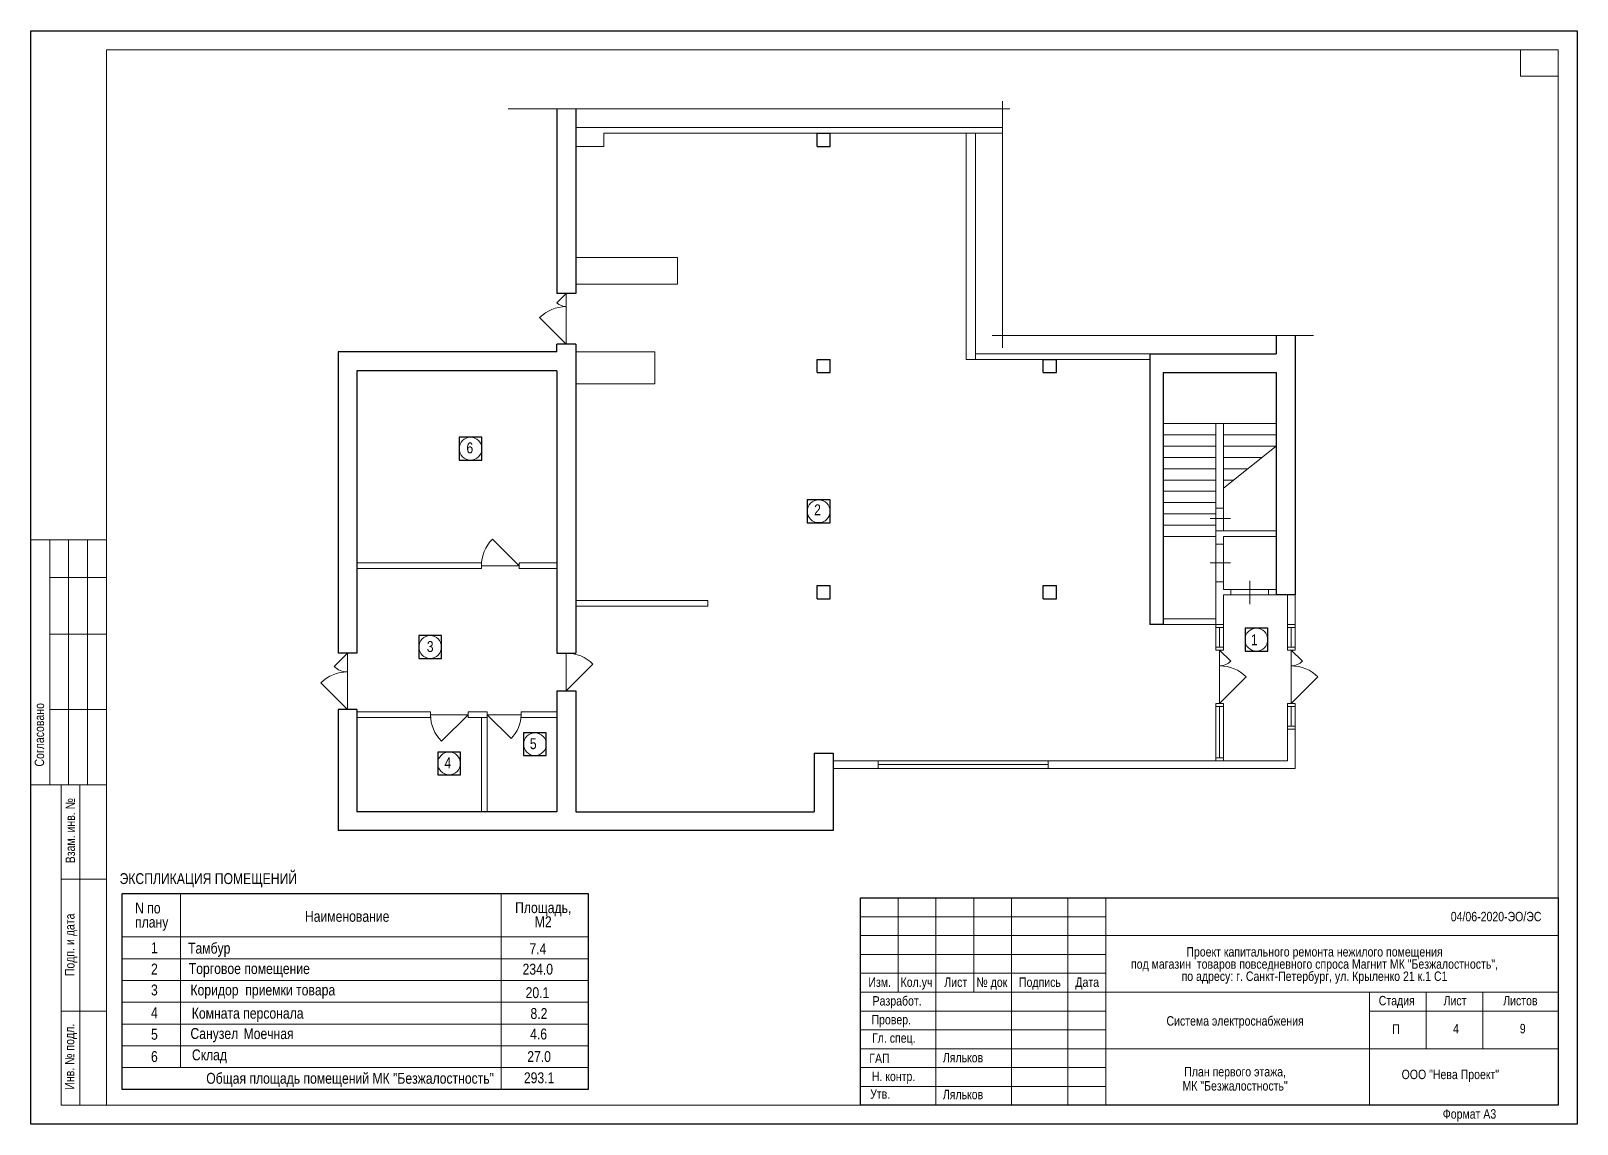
# Model space of a CAD drawing. Header units: metres. Extents: x 0 to 41, y 0 to 29.
import ezdxf
from ezdxf.enums import TextEntityAlignment as Align

# ---------------------------------------------------------------- set-up
doc = ezdxf.new("R2010")
doc.units = ezdxf.units.M
doc.header["$MEASUREMENT"] = 0
for name, color, linetype in [('YOLO_FRAME', 1, 'Continuous'), ('YOLO_STAMP', 1, 'Continuous'), ('YOLO_TABLE', 1, 'Continuous')]:
    doc.layers.add(name, color=color, linetype=linetype)
doc.styles.add('Style-Arial', font='arial.ttf')

msp = doc.modelspace()

# ---------------------------------------------------------------- linework, layer by layer
at = {"color": 7, "linetype": 'Continuous', "lineweight": 0}
for p, q in [((0, 29), (41, 29)), ((0, 0), (0, 29)), ((41, 29), (41, 0)), ((25.761, 27.138), (25.761, 20.594)), ((25.96, 26.936), (12.652, 26.936)), ((14.196, 22.036), (13.948, 21.789)), ((14.196, 22.036), (14.196, 20.686)), ((13.489, 21.393), (14.196, 20.686)), ((34.012, 20.919), (25.489, 20.919)), ((30.021, 18.586), (33.021, 18.586)), ((30.021, 18.286), (31.421, 18.286)), ((31.621, 18.286), (33.021, 18.286)), ((30.021, 17.986), (31.421, 17.986)), ((30.021, 17.686), (31.421, 17.686)), ((33.021, 17.986), (31.621, 16.868)), ((31.621, 17.986), (33.021, 17.986)), ((31.621, 17.686), (32.645, 17.686)), ((30.021, 17.386), (31.421, 17.386)), ((31.621, 17.386), (32.269, 17.386)), ((30.021, 17.086), (31.421, 17.086)), ((31.621, 17.086), (31.893, 17.086)), ((30.021, 16.786), (31.421, 16.786)), ((30.021, 16.486), (31.421, 16.486)), ((30.021, 16.186), (31.421, 16.186)), ((31.268, 16.069), (31.812, 16.069)), ((31.421, 16.336), (31.421, 15.736)), ((31.621, 16.336), (31.621, 15.736)), ((30.021, 15.886), (31.421, 15.886)), ((30.021, 15.586), (31.421, 15.586)), ((12.946, 14.811), (12.239, 15.518)), ((31.421, 14.386), (31.421, 15.386)), ((31.621, 15.386), (31.621, 14.386)), ((11.946, 14.811), (12.946, 14.811)), ((31.268, 14.886), (31.812, 14.886)), ((32.321, 14.41), (32.321, 13.795)), ((31.821, 14.186), (32.821, 14.186)), ((31.821, 14.036), (32.821, 14.036)), ((31.421, 13.176), (31.421, 12.656)), ((31.521, 13.176), (31.521, 12.656)), ((31.621, 13.176), (31.621, 12.656)), ((33.321, 13.176), (33.321, 12.656)), ((33.421, 13.176), (33.421, 12.656)), ((33.521, 13.176), (33.521, 12.656)), ((8.396, 12.496), (8.042, 12.143)), ((8.396, 12.496), (8.396, 10.996)), ((14.196, 12.496), (14.196, 11.496)), ((31.521, 12.576), (31.521, 11.156)), ((31.521, 12.576), (31.818, 12.279)), ((33.421, 12.576), (33.421, 11.156)), ((33.421, 12.576), (33.718, 12.279)), ((14.196, 11.496), (14.903, 12.203)), ((7.689, 11.703), (8.396, 10.996)), ((32.228, 11.863), (31.521, 11.156)), ((34.128, 11.863), (33.421, 11.156)), ((31.421, 11.076), (31.421, 9.636)), ((31.521, 11.076), (31.521, 9.716)), ((31.621, 11.076), (31.621, 9.636)), ((33.321, 11.076), (33.321, 10.556)), ((33.421, 10.556), (33.421, 11.076)), ((33.521, 10.556), (33.521, 11.076)), ((11.596, 10.861), (10.596, 10.861)), ((11.596, 10.861), (10.889, 10.154)), ((12.996, 10.861), (12.096, 10.861)), ((12.096, 10.861), (12.732, 10.225)), ((26.971, 9.636), (22.471, 9.636)), ((22.471, 9.536), (26.971, 9.536)), ((26.971, 9.436), (22.471, 9.436)), ((22, 5.5), (28.5, 5.5)), ((22, 5), (28.5, 5)), ((2.422, 4.387), (14.776, 4.387)), ((22, 4.5), (28.5, 4.5)), ((2.422, 3.81), (14.776, 3.81)), ((2.422, 3.232), (14.776, 3.232)), ((22, 3), (28.5, 3)), ((2.422, 2.655), (14.776, 2.655)), ((22, 2.5), (28.5, 2.5)), ((2.422, 2.077), (14.776, 2.077)), ((22, 2), (28.5, 2)), ((2.422, 1.5), (14.776, 1.5)), ((22, 1.5), (28.5, 1.5)), ((22, 1), (28.5, 1)), ((41, 0), (0, 0))]:
    msp.add_line(p, q, dxfattribs=at)
at = {"color": 7, "linetype": 'Continuous', "lineweight": 13}
for p, q in [((2, 28.5), (40.5, 28.5)), ((2, 28.5), (2, 0.5)), ((39.5, 28.5), (39.5, 27.8)), ((40.5, 28.5), (40.5, 0.5)), ((39.5, 27.8), (40.5, 27.8)), ((14.446, 26.436), (25.761, 26.436)), ((15.196, 26.286), (25.761, 26.286)), ((15.196, 26.286), (15.196, 25.936)), ((24.796, 26.286), (24.796, 20.286)), ((25.046, 26.286), (25.046, 20.286)), ((15.196, 25.936), (14.446, 25.936)), ((17.146, 22.986), (14.446, 22.986)), ((17.146, 22.986), (17.146, 22.286)), ((17.146, 22.286), (14.446, 22.286)), ((16.546, 20.486), (14.446, 20.486)), ((16.546, 20.486), (16.546, 19.636)), ((29.671, 20.286), (24.796, 20.286)), ((29.671, 20.436), (25.046, 20.436)), ((16.546, 19.636), (14.446, 19.636)), ((31.421, 16.336), (31.421, 18.586)), ((31.621, 16.336), (31.621, 18.586)), ((31.421, 16.336), (31.621, 16.336)), ((31.421, 15.386), (31.421, 15.736)), ((31.421, 15.736), (33.021, 15.736)), ((31.621, 15.386), (31.621, 15.586)), ((31.621, 15.586), (33.021, 15.586)), ((0, 15.5), (2, 15.5)), ((0, 15.5), (0, 9)), ((0.5, 15.5), (0.5, 9)), ((1, 15.5), (1, 9)), ((1.5, 15.5), (1.5, 9)), ((31.421, 15.386), (31.621, 15.386)), ((8.646, 14.886), (11.946, 14.886)), ((11.946, 14.886), (11.946, 14.736)), ((12.946, 14.886), (12.946, 14.736)), ((12.946, 14.886), (13.946, 14.886)), ((0.5, 14.5), (2, 14.5)), ((8.646, 14.736), (11.946, 14.736)), ((12.946, 14.736), (13.946, 14.736)), ((31.421, 14.386), (31.621, 14.386)), ((31.621, 14.186), (31.621, 14.386)), ((31.621, 14.186), (31.821, 14.186)), ((31.621, 14.036), (31.821, 14.036)), ((31.821, 14.036), (31.821, 14.186)), ((32.821, 14.036), (32.821, 14.186)), ((32.821, 14.186), (33.021, 14.186)), ((32.821, 14.036), (33.021, 14.036)), ((17.946, 13.886), (14.446, 13.886)), ((17.946, 13.736), (14.446, 13.736)), ((17.946, 13.886), (17.946, 13.736)), ((30.021, 13.406), (31.421, 13.406)), ((30.021, 13.256), (31.621, 13.256)), ((0.5, 13), (2, 13)), ((0.5, 11), (2, 11)), ((8.646, 10.936), (10.596, 10.936)), ((8.646, 10.786), (10.596, 10.786)), ((10.596, 10.936), (10.596, 10.786)), ((11.596, 10.936), (11.596, 10.786)), ((11.596, 10.936), (12.096, 10.936)), ((11.596, 10.786), (12.096, 10.786)), ((11.946, 10.786), (11.946, 8.286)), ((12.096, 10.936), (12.096, 8.286)), ((12.996, 10.936), (12.996, 10.786)), ((12.996, 10.936), (13.946, 10.936)), ((12.996, 10.786), (13.946, 10.786)), ((33.321, 10.556), (33.321, 9.636)), ((33.521, 10.556), (33.521, 9.436)), ((21.271, 9.636), (22.471, 9.636)), ((21.271, 9.436), (22.471, 9.436)), ((22.471, 9.636), (22.471, 9.436)), ((26.971, 9.636), (26.971, 9.436)), ((26.971, 9.636), (33.321, 9.636)), ((26.971, 9.436), (33.521, 9.436)), ((0, 9), (2, 9)), ((1.3, 0.5), (1.3, 9)), ((0.8, 6.5), (2, 6.5)), ((2.422, 6.12), (14.776, 6.12)), ((2.422, 6.12), (2.422, 0.922)), ((3.969, 6.12), (3.969, 1.5)), ((12.466, 6.12), (12.466, 0.922)), ((14.776, 6.12), (14.776, 0.922)), ((22, 6), (40.5, 6)), ((22, 6), (22, 0.5)), ((23, 6), (23, 3.5)), ((24, 6), (24, 0.5)), ((25, 6), (25, 3.5)), ((26, 6), (26, 0.5)), ((27.5, 6), (27.5, 0.5)), ((28.5, 6), (28.5, 0.5)), ((2.422, 4.965), (14.776, 4.965)), ((28.5, 5), (40.5, 5)), ((22, 4), (28.5, 4)), ((22, 3.5), (40.5, 3.5)), ((0.8, 3), (2, 3)), ((35.5, 3), (40.5, 3)), ((28.5, 2), (40.5, 2)), ((2.422, 0.922), (14.776, 0.922)), ((1.561, 0.5), (40.5, 0.5))]:
    msp.add_line(p, q, dxfattribs=at)
at = {"color": 7, "linetype": 'Continuous', "lineweight": 30}
for p, q in [((13.946, 26.936), (13.946, 22.036)), ((14.446, 26.936), (14.446, 22.036)), ((20.846, 26.286), (21.196, 26.286)), ((20.846, 25.936), (20.846, 26.286)), ((21.196, 25.936), (21.196, 26.286)), ((20.846, 25.936), (21.196, 25.936)), ((14.446, 22.036), (13.946, 22.036)), ((33.021, 20.919), (33.021, 20.436)), ((33.521, 20.919), (33.521, 14.036)), ((14.446, 20.686), (13.946, 20.686)), ((13.946, 20.486), (13.946, 20.686)), ((14.446, 20.686), (14.446, 12.496)), ((13.946, 20.486), (8.146, 20.486)), ((8.146, 20.486), (8.146, 12.496)), ((20.846, 20.286), (21.196, 20.286)), ((20.846, 19.936), (20.846, 20.286)), ((21.196, 19.936), (21.196, 20.286)), ((26.846, 20.286), (27.196, 20.286)), ((26.846, 19.936), (26.846, 20.286)), ((27.196, 19.936), (27.196, 20.286)), ((29.671, 20.436), (29.671, 13.256)), ((29.671, 20.436), (33.021, 20.436)), ((8.646, 19.986), (8.646, 12.496)), ((13.946, 19.986), (8.646, 19.986)), ((13.946, 19.986), (13.946, 12.496)), ((20.846, 19.936), (21.196, 19.936)), ((26.846, 19.936), (27.196, 19.936)), ((30.021, 19.936), (30.021, 13.256)), ((30.021, 19.936), (33.021, 19.936)), ((33.021, 19.936), (33.021, 14.036)), ((20.846, 14.286), (21.196, 14.286)), ((20.846, 13.936), (20.846, 14.286)), ((21.196, 13.936), (21.196, 14.286)), ((26.846, 14.286), (27.196, 14.286)), ((26.846, 13.936), (26.846, 14.286)), ((27.196, 13.936), (27.196, 14.286)), ((33.521, 14.036), (33.021, 14.036)), ((20.846, 13.936), (21.196, 13.936)), ((26.846, 13.936), (27.196, 13.936)), ((30.021, 13.256), (29.671, 13.256)), ((8.646, 12.496), (8.146, 12.496)), ((13.946, 12.496), (14.446, 12.496)), ((13.946, 11.496), (14.446, 11.496)), ((13.946, 11.496), (13.946, 8.286)), ((14.446, 11.496), (14.446, 8.286)), ((8.646, 10.996), (8.146, 10.996)), ((8.146, 10.996), (8.146, 7.786)), ((8.646, 10.996), (8.646, 8.286)), ((20.771, 9.836), (20.771, 8.286)), ((20.771, 9.836), (21.271, 9.836)), ((21.271, 9.836), (21.271, 7.786)), ((13.946, 8.286), (8.646, 8.286)), ((14.446, 8.286), (20.771, 8.286)), ((21.271, 7.786), (8.146, 7.786))]:
    msp.add_line(p, q, dxfattribs=at)
at = {"color": 7, "linetype": 'Continuous', "lineweight": 13, "flags": 128}
for points in [[(31.621, 14.036), (31.621, 13.176), (31.421, 13.176), (31.421, 14.386)], [(33.521, 14.036), (33.521, 13.176), (33.321, 13.176), (33.321, 14.036)], [(33.321, 13.256), (33.521, 13.256)], [(33.521, 10.556), (33.321, 10.556)], [(33.321, 10.476), (33.521, 10.476)], [(31.421, 9.636), (31.421, 9.716), (31.421, 9.716), (31.621, 9.716), (31.621, 9.636)], [(2, 0.5), (0.8, 0.5), (0.8, 9)], [(35.5, 3.5), (35.5, 0.5)], [(37, 3.5), (37, 2)], [(38.5, 3.5), (38.5, 2)]]:
    msp.add_lwpolyline(points, dxfattribs=at)
for points in [[(31.421, 12.656), (31.621, 12.656), (31.621, 12.576), (31.421, 12.576), (31.421, 12.656)], [(33.321, 12.656), (33.521, 12.656), (33.521, 12.576), (33.321, 12.576), (33.321, 12.656)], [(31.421, 11.156), (31.621, 11.156), (31.621, 11.076), (31.421, 11.076), (31.421, 11.156)], [(33.321, 11.156), (33.521, 11.156), (33.521, 11.076), (33.321, 11.076), (33.321, 11.156)]]:
    msp.add_lwpolyline(points, close=True, dxfattribs=at)
at = {"color": 7, "linetype": 'Continuous', "lineweight": 13}
for centre in [(11.657, 17.917), (20.889, 16.257), (32.497, 12.85), (10.587, 12.656), (13.364, 10.078), (11.09, 9.568)]:
    msp.add_circle(centre, 0.302, dxfattribs=at)
at = {"color": 7, "linetype": 'Continuous', "lineweight": 0}
for centre, radius, start, end in [((14.196, 22.036), 0.35, 225, 270), ((14.196, 20.686), 1, 90, 135), ((12.946, 14.811), 1, 135, 180), ((14.196, 11.496), 1, 45, 90), ((8.396, 10.996), 1, 90, 135), ((8.396, 12.496), 0.5, 225, 270), ((31.521, 12.576), 0.42, 270, 315), ((31.521, 11.156), 1, 45, 90), ((33.421, 12.576), 0.42, 270, 315), ((33.421, 11.156), 1, 45, 90), ((11.596, 10.861), 1, 180, 225), ((12.096, 10.861), 0.9, 315, 0)]:
    msp.add_arc(centre, radius, start, end, dxfattribs=at)
at = {"layer": 'YOLO_FRAME'}
msp.add_lwpolyline([(0, 29), (41, 29), (41, 0), (0, 0)], close=True, dxfattribs=at)
at = {"layer": 'YOLO_STAMP'}
msp.add_lwpolyline([(22, 6), (40.5, 6), (40.5, 0.5), (22, 0.5)], close=True, dxfattribs=at)
at = {"layer": 'YOLO_TABLE'}
for points in [[(11.355, 17.614), (11.959, 17.614), (11.959, 18.219), (11.355, 18.219)], [(20.586, 15.954), (21.191, 15.954), (21.191, 16.559), (20.586, 16.559)], [(32.195, 12.548), (32.799, 12.548), (32.799, 13.152), (32.195, 13.152)], [(10.285, 12.354), (10.889, 12.354), (10.889, 12.958), (10.285, 12.958)], [(13.062, 9.776), (13.666, 9.776), (13.666, 10.381), (13.062, 10.381)], [(10.788, 9.266), (11.393, 9.266), (11.393, 9.87), (10.788, 9.87)], [(2.422, 6.12), (14.776, 6.12), (14.776, 0.922), (2.422, 0.922)]]:
    msp.add_lwpolyline(points, close=True, dxfattribs=at)

# ---------------------------------------------------------------- texts
at = {"color": 7, "linetype": 'Continuous', "lineweight": 0, "style": 'Style-Arial', "width": 0.8}
for s, height, p in [('6', 0.289, (11.638, 18.082)), ('2', 0.289, (20.858, 16.44)), ('3', 0.289, (10.588, 12.813)), ('1', 0.289, (32.442, 12.992)), ('5', 0.289, (13.32, 10.236)), ('4', 0.289, (11.054, 9.726)), ('1', 0.289, (3.274, 4.822)), ('2', 0.289, (3.274, 4.257)), ('3', 0.289, (3.274, 3.702)), ('20.1', 0.2888, (13.432, 3.631)), ('4', 0.289, (3.273, 3.097)), ('5', 0.289, (3.275, 2.527)), ('4.6', 0.2888, (13.462, 2.533)), ('П', 0.25, (36.199, 2.644)), ('4', 0.25, (37.791, 2.658)), ('9', 0.25, (39.559, 2.658)), ('6', 0.289, (3.274, 1.936)), ('27.0', 0.2888, (13.476, 1.936)), ('293.1', 0.2888, (13.476, 1.372))]:
    msp.add_text(s, height=height, dxfattribs=at).set_placement(p, align=Align.TOP_CENTER)
for s, p in [('Согласовано', (0.224, 10.327)), ('Взам. инв. №', (1.043, 7.784)), ('Подп. и дата', (1.03, 4.755)), ('Инв. № подл.', (1.025, 1.787))]:
    msp.add_text(s, height=0.25, rotation=90, dxfattribs=at).set_placement(p, align=Align.MIDDLE_CENTER)
at = {"color": 7, "lineweight": 13, "style": 'Style-Arial', "width": 0.8}
msp.add_text('ЭКСПЛИКАЦИЯ ПОМЕЩЕНИЙ ', height=0.28875, dxfattribs=at).set_placement((4.749, 6.512), align=Align.MIDDLE_CENTER)
at = {"color": 7, "linetype": 'Continuous', "lineweight": 13, "style": 'Style-Arial', "width": 0.8}
msp.add_text('04/06-2020-ЭО/ЭС', height=0.25, dxfattribs=at).set_placement((38.853, 5.63), align=Align.TOP_CENTER)
at = {"color": 7, "linetype": 'Continuous', "lineweight": 0, "style": 'Style-Arial', "width": 0.8}
for s, height, p in [('Тамбур', 0.2888, (4.166, 4.811)), ('Торговое помещение ', 0.28875, (4.186, 4.269)), ('Санузел', 0.2888, (4.23, 2.547))]:
    msp.add_text(s, height=height, dxfattribs=at).set_placement(p, align=Align.TOP_LEFT)
at = {"color": 7, "linetype": 'Continuous', "lineweight": 13, "style": 'Style-Arial', "width": 0.8}
for s, height, p in [('7.4', 0.2888, (13.219, 4.796)), ('234.0', 0.2888, (13.037, 4.254)), ('8.2', 0.2888, (13.247, 3.077)), ('Общая площадь помещений МК "Безжалостность"', 0.28875, (4.649, 1.359)), ('ООО "Нева Проект"', 0.25, (36.347, 1.443))]:
    msp.add_text(s, height=height, dxfattribs=at).set_placement(p, align=Align.TOP_LEFT)
at = {"color": 7, "linetype": 'Continuous', "lineweight": 0, "style": 'Style-Arial', "width": 0.8}
for s, p in [('Изм.', (22.507, 3.765)), ('Кол.уч', (23.484, 3.765)), ('Лист', (24.523, 3.765)), ('№ док', (25.482, 3.765)), ('Подпись', (26.756, 3.765)), ('Дата', (28.011, 3.765)), ('Разработ.', (22.969, 3.269)), ('Стадия', (36.218, 3.275)), ('Лист', (37.763, 3.275)), ('Листов', (39.496, 3.275)), ('Провер.', (22.814, 2.771)), ('Гл. спец.', (22.881, 2.284)), ('ГАП', (22.501, 1.743)), ('Н. контр.', (22.875, 1.265)), ('Утв.', (22.52, 0.798)), ('Формат А3', (38.147, 0.269))]:
    msp.add_text(s, height=0.25, dxfattribs=at).set_placement(p, align=Align.MIDDLE_CENTER)
at = {"color": 7, "lineweight": 13, "style": 'Style-Arial', "width": 0.8}
for p in [(24.182, 1.888), (24.182, 0.909)]:
    msp.add_text('Ляльков', height=0.25, dxfattribs=at).set_placement(p, align=Align.TOP_LEFT)
at = {"color": 7, "linetype": 'Continuous', "lineweight": 13, "style": 'Style-Arial'}
for s, insert, char_height, attachment_point, line_spacing_factor in [('\\H1x;\\W0.8;N по \\Pплану', (2.762, 5.502), 0.28875, 4, 0.776524), ('\\H1x;\\W0.8;Наименование', (7.266, 5.509), 0.28875, 4, 0.6), ('\\H1x;\\W0.8;Проект капитального ремонта нежилого помещения \\Pпод магазин  товаров повседневного спроса Магнит МК "Безжалостность",\\Pпо адресу: г. Санкт-Петербург, ул. Крыленко 21 к.1 С1', (34.037, 4.695), 0.25, 2, 0.776524)]:
    msp.add_mtext(s, dxfattribs=dict(at, insert=insert, char_height=char_height, attachment_point=attachment_point, line_spacing_factor=line_spacing_factor))
at = {"color": 7, "linetype": 'Continuous', "lineweight": 0, "style": 'Style-Arial'}
for s, insert, char_height, attachment_point, line_spacing_factor in [('\\H1x;\\W0.8;Площадь,\\PМ2', (13.585, 5.885), 0.28875, 2, 0.776524), ('\\H1x;\\W0.8;Коридор  приемки товара', (6.15, 3.702), 0.28875, 2, 0.6), ('\\H1x;\\W0.8;Комната персонала ', (4.266, 3.085), 0.28875, 1, 0.6), ('{\\W0.8;Система электроснабжения}', (31.932, 2.7), 0.25, 5, 0.9), ('\\H1.000000x;\\W0.800000;Моечная ', (5.639, 2.544), 0.28875, 1, 0.60241), ('\\H1.000000x;\\W0.800000;Склад ', (4.269, 1.98), 0.28875, 1, 0.60241), ('\\H1x;\\W0.8;План первого этажа,\\PМК "Безжалостность"', (31.932, 1.2), 0.25, 5, 0.9)]:
    msp.add_mtext(s, dxfattribs=dict(at, insert=insert, char_height=char_height, attachment_point=attachment_point, line_spacing_factor=line_spacing_factor))

doc.saveas('drawing.dxf')
